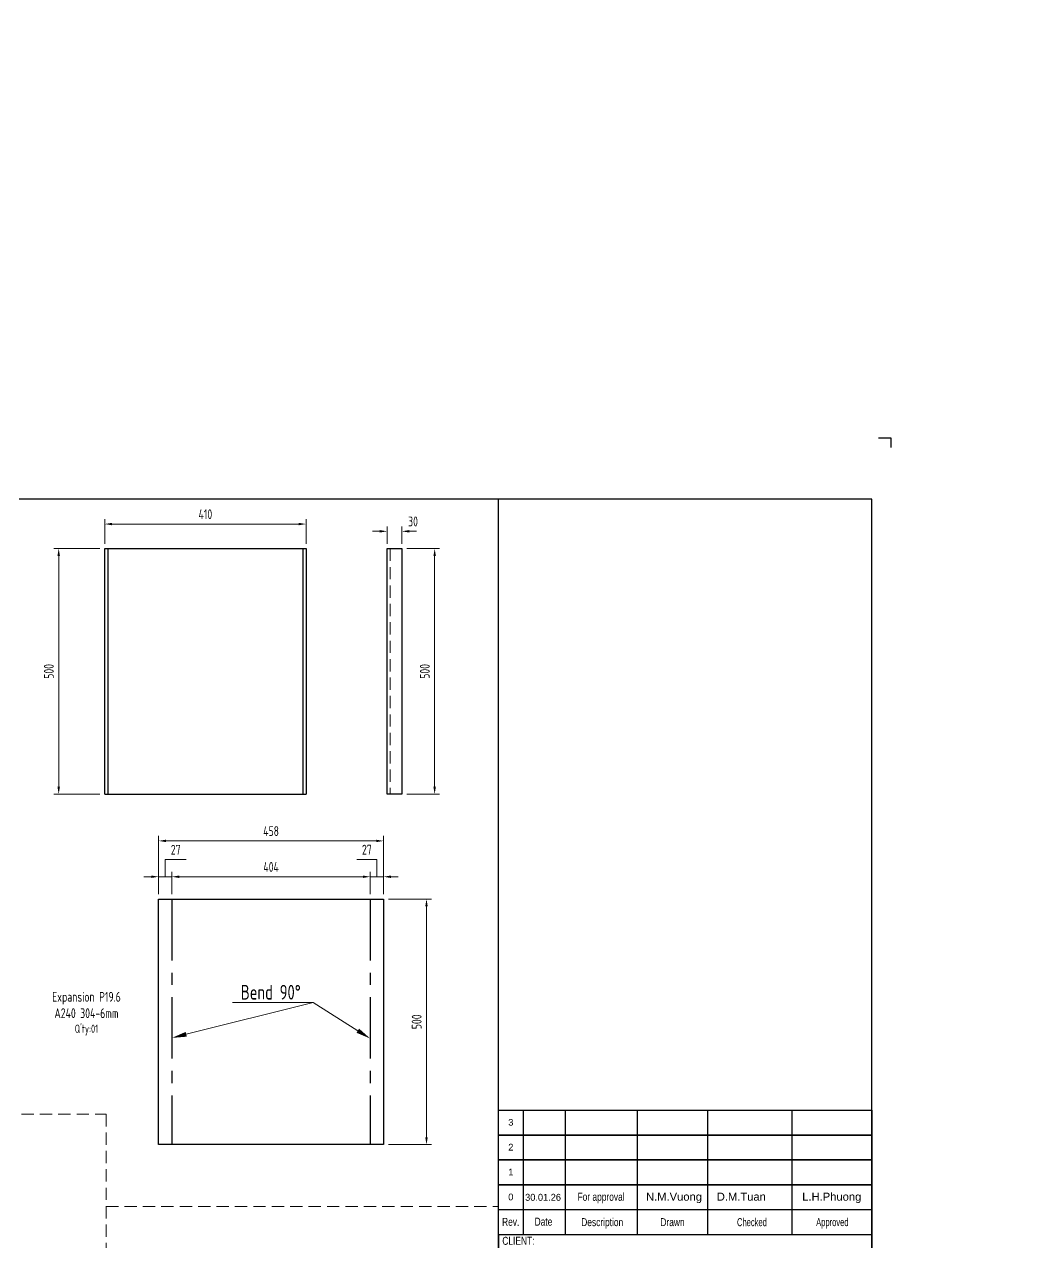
# Model space of a CAD drawing. Header units: millimetres. Extents: x -46397 to 283259, y -8690 to 23983.
# Drawn here: x 201210 to 203245, y -1728 to 754 of the extents above; entities that cross this region are included whole.
import ezdxf
from ezdxf import colors
from ezdxf.entities.mleader import LeaderData, LeaderLine
from ezdxf.enums import TextEntityAlignment as Align
from ezdxf.math import Vec2, Vec3

# ---------------------------------------------------------------- set-up
doc = ezdxf.new("R2010")
doc.units = ezdxf.units.MM
doc.linetypes.add('CENTER', pattern=[2, 1.25, -0.25, 0.25, -0.25])
doc.linetypes.add('HIDDEN', pattern=[0.375, 0.25, -0.125])
doc.layers.get('Defpoints').update_dxf_attribs({"lineweight": 0})
doc.layers.add('4. Net tam', color=8, linetype='CENTER')
doc.layers.add('DIM', color=8, linetype='Continuous')
for name, color, linetype, lineweight in [('4.KICH THUOC', 3, 'Continuous', 9), ('CHUAN NET KHUAT', 4, 'HIDDEN', 0), ('DAM_8', 1, 'Continuous', 25), ('DCenterline8', 8, 'CENTER', 5), ('Dtext', 255, 'Continuous', 20), ('DUONGCHINH', 7, 'Continuous', 25), ('mDƯỜNG KHUẤT', 251, 'HIDDEN', 5)]:
    doc.layers.add(name, color=color, linetype=linetype, lineweight=lineweight)
doc.styles.add('Chu va so', font='arial.ttf')
doc.styles.add('GHI CHÚ 1', font='isocp_IV25.ttf', dxfattribs={"width": 0.8})
doc.styles.get("Standard").update_dxf_attribs({"font": 'isocp.shx', "width": 0.8})
doc.styles.add('TCVN', font='arial.ttf')
doc.styles.add('TEXT', font='arial.ttf', dxfattribs={"height": 124})
doc.dimstyles.new('1-30SCALE', dxfattribs={"dimtxt": 75, "dimasz": 75, "dimexe": 37.5, "dimexo": 30, "dimgap": 30, "dimtad": 1, "dimtoh": 1, "dimdec": 0, "dimdsep": 46, "dimtxsty": 'GHI CHÚ 1', "dimcen": 0.09, "dimclrd": 256, "dimclre": 256, "dimclrt": 2, "dimadec": 0, "dimazin": 0, "dimtfac": 1, "dimtdec": 0, "dimtofl": 0, "dimtmove": 0, "dimatfit": 3, "dimfxl": 1, "dimlwd": 0, "dimlwe": 0, "dimarcsym": 0})

# ---------------------------------------------------------------- blocks, each defined once
blk = doc.blocks.new('_Dot')
at = {"color": 0, "linetype": 'ByBlock', "lineweight": -2}
blk.add_line((-0.5, 0), (-1, 0), dxfattribs=at)
at = {"color": 0, "linetype": 'ByBlock', "const_width": 0.5}
blk.add_lwpolyline([(-0.25, 0, 1), (0.25, 0, 1)], format="xyb", close=True, dxfattribs=at)
blk = doc.blocks.new('*D1100')
at = {"layer": 'Defpoints', "color": 0, "transparency": 16777216}
for p in [(201280.2, -314.3), (201374, -314.3, -1.5), (201374, -814.3, -1.5)]:
    blk.add_point(p, dxfattribs=at)
at = {"layer": 'DIM', "linetype": 'Continuous', "lineweight": 0, "transparency": 16777216}
for p, q in [((201364, -314.3), (201270.2, -314.3)), ((201280.2, -799.3), (201280.2, -329.3)), ((201364, -814.3), (201270.2, -814.3))]:
    blk.add_line(p, q, dxfattribs=at)
at = {"layer": 'DIM', "transparency": 16777216}
for points in [[(201277.7, -329.3), (201282.7, -329.3), (201280.2, -314.3)], [(201277.7, -799.3), (201282.7, -799.3), (201280.2, -814.3)]]:
    blk.add_solid(points, dxfattribs=at)
at = {"layer": 'DIM', "color": 2, "transparency": 16777216, "insert": (201260.2, -564.3), "char_height": 20, "attachment_point": 5, "rotation": 90, "style": 'GHI CHÚ 1'}
blk.add_mtext('500', dxfattribs=at)
blk = doc.blocks.new('*D1111')
at = {"layer": 'Defpoints', "color": 0, "transparency": 16777216}
for p in [(201784, -264.2), (201374, -314.3, -1.5), (201784, -314.3, -1.5)]:
    blk.add_point(p, dxfattribs=at)
at = {"layer": 'DIM', "linetype": 'Continuous', "lineweight": 0, "transparency": 16777216}
for p, q in [((201374, -304.3), (201374, -254.2)), ((201389, -264.2), (201769, -264.2)), ((201784, -304.3), (201784, -254.2))]:
    blk.add_line(p, q, dxfattribs=at)
at = {"layer": 'DIM', "transparency": 16777216}
for points in [[(201389, -261.7), (201389, -266.7), (201374, -264.2)], [(201769, -261.7), (201769, -266.7), (201784, -264.2)]]:
    blk.add_solid(points, dxfattribs=at)
at = {"layer": 'DIM', "color": 2, "transparency": 16777216, "insert": (201579, -244.2), "char_height": 20, "attachment_point": 5, "style": 'GHI CHÚ 1'}
blk.add_mtext('410', dxfattribs=at)
blk = doc.blocks.new('*D1112')
at = {"layer": 'Defpoints', "color": 0, "transparency": 16777216}
for p in [(201979.2, -314.3, -1.5), (201979.2, -814.3, -1.5), (202045.9, -814.3)]:
    blk.add_point(p, dxfattribs=at)
at = {"layer": 'DIM', "linetype": 'Continuous', "lineweight": 0, "transparency": 16777216}
for p, q in [((201989.2, -314.3), (202055.9, -314.3)), ((202045.9, -329.3), (202045.9, -799.3)), ((201989.2, -814.3), (202055.9, -814.3))]:
    blk.add_line(p, q, dxfattribs=at)
at = {"layer": 'DIM', "transparency": 16777216}
for points in [[(202043.4, -329.3), (202048.4, -329.3), (202045.9, -314.3)], [(202043.4, -799.3), (202048.4, -799.3), (202045.9, -814.3)]]:
    blk.add_solid(points, dxfattribs=at)
at = {"layer": 'DIM', "color": 2, "transparency": 16777216, "insert": (202025.9, -564.3), "char_height": 20, "attachment_point": 5, "rotation": 90, "style": 'GHI CHÚ 1'}
blk.add_mtext('500', dxfattribs=at)
blk = doc.blocks.new('*D1113')
at = {"layer": 'Defpoints', "color": 0, "transparency": 16777216}
for p in [(201979.2, -279), (201949.2, -314.3, -1.5), (201979.2, -314.3, -1.5)]:
    blk.add_point(p, dxfattribs=at)
at = {"layer": 'DIM', "linetype": 'Continuous', "lineweight": 0, "transparency": 16777216}
for p, q in [((201949.2, -304.3), (201949.2, -269)), ((201979.2, -304.3), (201979.2, -269)), ((201934.2, -279), (201919.2, -279)), ((201994.2, -279), (202009.2, -279))]:
    blk.add_line(p, q, dxfattribs=at)
at = {"layer": 'DIM', "transparency": 16777216}
for points in [[(201934.2, -276.5), (201934.2, -281.5), (201949.2, -279)], [(201994.2, -276.5), (201994.2, -281.5), (201979.2, -279)]]:
    blk.add_solid(points, dxfattribs=at)
at = {"layer": 'DIM', "color": 2, "transparency": 16777216, "insert": (202001.9, -258.9), "char_height": 20, "attachment_point": 5, "style": 'GHI CHÚ 1'}
blk.add_mtext('30', dxfattribs=at)
blk = doc.blocks.new('*D1114')
at = {"layer": 'Defpoints', "color": 0, "transparency": 16777216}
for p in [(201941.8, -909.6), (201483.8, -1028.1), (201941.8, -1028.1)]:
    blk.add_point(p, dxfattribs=at)
at = {"layer": 'DIM', "linetype": 'Continuous', "lineweight": 0, "transparency": 16777216}
for p, q in [((201483.8, -1018.1), (201483.8, -899.6)), ((201498.8, -909.6), (201926.8, -909.6)), ((201941.8, -1018.1), (201941.8, -899.6))]:
    blk.add_line(p, q, dxfattribs=at)
at = {"layer": 'DIM', "transparency": 16777216}
for points in [[(201498.8, -907.1), (201498.8, -912.1), (201483.8, -909.6)], [(201926.8, -907.1), (201926.8, -912.1), (201941.8, -909.6)]]:
    blk.add_solid(points, dxfattribs=at)
at = {"layer": 'DIM', "color": 2, "transparency": 16777216, "insert": (201712.8, -889.6), "char_height": 20, "attachment_point": 5, "style": 'GHI CHÚ 1'}
blk.add_mtext('458', dxfattribs=at)
blk = doc.blocks.new('*D1115')
at = {"layer": 'Defpoints', "color": 0, "transparency": 16777216}
for p in [(201510.8, -982.6), (201483.8, -1028.1), (201510.8, -1028.1)]:
    blk.add_point(p, dxfattribs=at)
at = {"layer": 'DIM', "linetype": 'Continuous', "lineweight": 0, "transparency": 16777216}
for p, q in [((201497.3, -982.6), (201497.3, -947.6)), ((201497.3, -947.6), (201539.8, -947.6)), ((201468.8, -982.6), (201453.8, -982.6)), ((201483.8, -1018.1), (201483.8, -972.6)), ((201483.8, -982.6), (201510.8, -982.6)), ((201510.8, -1018.1), (201510.8, -972.6)), ((201525.8, -982.6), (201540.8, -982.6))]:
    blk.add_line(p, q, dxfattribs=at)
at = {"layer": 'DIM', "transparency": 16777216}
for points in [[(201468.8, -980.1), (201468.8, -985.1), (201483.8, -982.6)], [(201525.8, -980.1), (201525.8, -985.1), (201510.8, -982.6)]]:
    blk.add_solid(points, dxfattribs=at)
at = {"layer": 'DIM', "color": 2, "transparency": 16777216, "insert": (201518.5, -927.6), "char_height": 20, "attachment_point": 5, "style": 'GHI CHÚ 1'}
blk.add_mtext('27', dxfattribs=at)
blk = doc.blocks.new('*D1116')
at = {"layer": 'Defpoints', "color": 0, "transparency": 16777216}
for p in [(201914.8, -982.6), (201510.8, -1028.1), (201914.8, -1028.1)]:
    blk.add_point(p, dxfattribs=at)
at = {"layer": 'DIM', "linetype": 'Continuous', "lineweight": 0, "transparency": 16777216}
for p, q in [((201510.8, -1018.1), (201510.8, -972.6)), ((201525.8, -982.6), (201899.8, -982.6)), ((201914.8, -1018.1), (201914.8, -972.6))]:
    blk.add_line(p, q, dxfattribs=at)
at = {"layer": 'DIM', "transparency": 16777216}
for points in [[(201525.8, -980.1), (201525.8, -985.1), (201510.8, -982.6)], [(201899.8, -980.1), (201899.8, -985.1), (201914.8, -982.6)]]:
    blk.add_solid(points, dxfattribs=at)
at = {"layer": 'DIM', "color": 2, "transparency": 16777216, "insert": (201712.8, -962.6), "char_height": 20, "attachment_point": 5, "style": 'GHI CHÚ 1'}
blk.add_mtext('404', dxfattribs=at)
blk = doc.blocks.new('*D1117')
at = {"layer": 'Defpoints', "color": 0, "transparency": 16777216}
for p in [(201941.8, -982.6), (201914.8, -1028.1), (201941.8, -1028.1)]:
    blk.add_point(p, dxfattribs=at)
at = {"layer": 'DIM', "linetype": 'Continuous', "lineweight": 0, "transparency": 16777216}
for p, q in [((201928.1, -947.8), (201887.4, -947.8)), ((201928.3, -982.6), (201928.1, -947.8)), ((201899.8, -982.6), (201884.8, -982.6)), ((201914.8, -1018.1), (201914.8, -972.6)), ((201914.8, -982.6), (201941.8, -982.6)), ((201941.8, -1018.1), (201941.8, -972.6)), ((201956.8, -982.6), (201971.8, -982.6))]:
    blk.add_line(p, q, dxfattribs=at)
at = {"layer": 'DIM', "transparency": 16777216}
for points in [[(201899.8, -980.1), (201899.8, -985.1), (201914.8, -982.6)], [(201956.8, -980.1), (201956.8, -985.1), (201941.8, -982.6)]]:
    blk.add_solid(points, dxfattribs=at)
at = {"layer": 'DIM', "color": 2, "transparency": 16777216, "insert": (201907.8, -927.5), "char_height": 20, "attachment_point": 5, "style": 'GHI CHÚ 1'}
blk.add_mtext('27', dxfattribs=at)
blk = doc.blocks.new('*D1118')
at = {"layer": 'Defpoints', "color": 0, "transparency": 16777216}
for p in [(201941.8, -1028.1), (201941.8, -1528.1), (202029.3, -1528.1)]:
    blk.add_point(p, dxfattribs=at)
at = {"layer": 'DIM', "linetype": 'Continuous', "lineweight": 0, "transparency": 16777216}
for p, q in [((201951.8, -1028.1), (202039.3, -1028.1)), ((202029.3, -1043.1), (202029.3, -1513.1)), ((201951.8, -1528.1), (202039.3, -1528.1))]:
    blk.add_line(p, q, dxfattribs=at)
at = {"layer": 'DIM', "transparency": 16777216}
for points in [[(202026.8, -1043.1), (202031.8, -1043.1), (202029.3, -1028.1)], [(202026.8, -1513.1), (202031.8, -1513.1), (202029.3, -1528.1)]]:
    blk.add_solid(points, dxfattribs=at)
at = {"layer": 'DIM', "color": 2, "transparency": 16777216, "insert": (202009.3, -1278.1), "char_height": 20, "attachment_point": 5, "rotation": 90, "style": 'GHI CHÚ 1'}
blk.add_mtext('500', dxfattribs=at)
blk = doc.blocks.new('*U1831')
at = {"lineweight": 25}
for p, q in [((2652.3, 879.4, 0), (2652.3, 600.3, 0)), ((2746.4, 879.4, 0), (2746.4, 600.3, 0)), ((2907.5, 879.4, 0), (2907.5, 600.3, 0)), ((3065.6, 879.4, 0), (3065.6, 600.3, 0)), ((3254.4, 879.4, 0), (3254.4, 600.3, 0)), ((2596.4, 489), (3434, 489)), ((3338.5, 167.5, 0), (3338.5, 0)), ((3386.4, 0), (3386.4, 167.5, 0))]:
    blk.add_line(p, q, dxfattribs=at)
at = {"lineweight": 25, "elevation": -0.1}
for points in [[(3448.6, 2386.6), (3476.3, 2386.6), (3476.3, 2365.2)], [(-77.3, -84.1), (-77.3, -126.1), (-30, -126.1)]]:
    blk.add_lwpolyline(points, dxfattribs=at)
at = {"lineweight": 25}
for points in [[(0, 0), (3434, 0), (3434, 2249.5), (0, 2249.5)], [(0, 0), (2596.4, 0), (2596.4, 2249.5), (0, 2249.5)], [(2596.4, 879.4), (3434, 879.4), (3434, 0), (2596.4, 0)], [(2596.4, 879.4), (3434, 879.4), (3434, 823.6), (2596.4, 823.6)], [(2596.4, 823.6), (3434, 823.6), (3434, 767.8), (2596.4, 767.8)], [(2596.4, 767.8), (3434, 767.8), (3434, 711.9), (2596.4, 711.9)], [(2596.4, 711.9), (3434, 711.9), (3434, 656.1), (2596.4, 656.1)], [(2596.4, 349), (3434, 349), (3434, 600.3), (2596.4, 600.3)], [(2596.4, 251.3), (3434, 251.3), (3434, 83.8), (2596.4, 83.8)], [(3272.1, 251.3), (3434, 251.3), (3434, 0), (3272.1, 0)]]:
    blk.add_lwpolyline(points, close=True, dxfattribs=at)
at = {"lineweight": 50}
blk.add_lwpolyline([(2655.4, 454.8), (2613.1, 381.5), (2697.7, 381.5)], close=True, dxfattribs=at)
at = {"color": 2, "lineweight": 20, "elevation": 0}
blk.add_lwpolyline([(3293.8, 197.4), (3334.2, 185.5), (3334.2, 233.3), (3293.8, 221.4)], close=True, dxfattribs=at)
at = {"lineweight": 25, "elevation": 0}
blk.add_lwpolyline([(3272.1, 83.8), (3434, 83.8), (3434, 167.5), (3272.1, 167.5)], close=True, dxfattribs=at)
at = {"lineweight": 50}
blk.add_circle((2655.4, 406), 48.9, dxfattribs=at)
at = {"color": 2, "lineweight": 20}
for radius in [23.9, 12]:
    blk.add_circle((3383.4, 209.4, 0), radius, dxfattribs=at)
at = {"lineweight": 25}
blk.add_circle((-35, -83.8, -0.1), 10.4, dxfattribs=at)
at = {"layer": 'DCenterline8', "lineweight": 0, "ltscale": 2}
for p, q in [((3383.4, 235.7, 0), (3383.4, 183.1, 0)), ((3357.1, 209.4, 0), (3409.8, 209.4, 0))]:
    blk.add_line(p, q, dxfattribs=at)
at = {"layer": 'DCenterline8', "lineweight": 0}
blk.add_line((3291.1, 209.4, 0), (3336.4, 209.4, 0), dxfattribs=at)
at = {"color": 5, "style": 'Chu va so'}
for s, height, width, p in [('For approval', 17.948, 0.75, (2826.7, 676.3, 0)), ('Rev.', 17.95, 0.75, (2624.1, 620.1)), ('Date', 17.95, 0.75, (2697.6, 620.6, 0)), ('Description', 17.948, 0.75, (2829.3, 619.5, 0)), ('Drawn', 17.95, 0.75, (2986.8, 619.5, 0)), ('Checked', 17.95, 0.65, (3164.9, 619.4)), ('Approved', 17.95, 0.65, (3345.2, 619.5, 0)), ('CLIENT:', 17.95, 0.75, (2641.4, 577.6, 0.1)), ('PROJECT JOB CODE:', 17.948, 0.75, (2704.1, 317.6)), ('TITLE:', 17.95, 0.75, (2635.1, 214.6, 0.2)), ('Scale', 17.95, 0.75, (3304.5, 117.5, 0)), ('Size', 17.95, 0.75, (3361.6, 117.5, 0)), ('Rev. ', 17.95, 0.75, (3413.7, 117.5, 0)), ('DRAWING NO.:', 17.948, 0.75, (2673.3, 51.4, 0.2))]:
    blk.add_text(s, height=height, dxfattribs=dict(at, width=width)).set_placement(p, align=Align.CENTER)
at = {"color": 5, "lineweight": 25, "insert": (2881, 418.1, 0), "char_height": 23.93, "width": 553.197, "attachment_point": 4, "style": 'Chu va so'}
blk.add_mtext('\\pxqc;{\\W0.8;MARTECH JOINT STOCK COMPANY}', dxfattribs=at)
at = {"layer": 'Dtext', "ltscale": 0.1}
for tag, p, height, style in [('REV_3', (2618.6, 844.9), 15, 'TCVN'), ('FOR_APPROVAL3', (2768.1, 843.8, -0.1), 17.9, 'TCVN'), ('REV_2', (2618.6, 789.1), 15, 'TCVN'), ('FOR_APPROVAL2', (2768.1, 788, -0.1), 17.9, 'TCVN'), ('REV_1', (2618.6, 733.2), 15, 'TCVN'), ('FOR_APPROVAL1', (2768.1, 732.2, -0.1), 17.9, 'TCVN'), ('REV_0', (2618.6, 677.4), 15, 'TCVN'), ('NGUOI_VE', (2927.5, 676.6, -0.1), 17.9, 'TCVN'), ('NGUOI_KIEM_2', (3086.1, 676.6, -0.1), 17.9, 'TCVN'), ('NGUOI_DUYET', (3277.7, 676.6, -0.1), 17.9, 'TCVN'), ('1.1_A4', (3287.3, 34.1, -0.1), 17.9, 'Chu va so'), ('A4_A4', (3347, 34.1, -0.1), 17.9, 'Chu va so'), ('REV.', (3396.2, 34.1, -0.1), 17.9, 'Chu va so')]:
    blk.add_attdef(tag, p, '', height=height, dxfattribs=dict(at, style=style))
for tag, p, height, style, width in [('NGAY_REV03', (2656.5, 843.8, -0.1), 15.6, 'TCVN', 0.95), ('NGAY_REV02', (2656.5, 788, -0.1), 15.6, 'TCVN', 0.95), ('NGAY_REV01', (2656.5, 732.2, -0.1), 15.6, 'TCVN', 0.95), ('NGAY_REV0', (2656.5, 676.3, -0.1), 15.6, 'TCVN', 0.95), ('DWD.NO', (2655.1, 14.6, -0.1), 23.9, 'Chu va so', 0.85)]:
    blk.add_attdef(tag, p, '', height=height, dxfattribs=dict(at, style=style, width=width))
at = {"layer": 'Dtext', "lineweight": 25, "ltscale": 0.1, "style": 'Chu va so'}
for tag, p, height in [('PROJECT_CODE', (2828, 281.2), 35.9), ('TITLE1', (2672.6, 214.4, -0.1), 23.9), ('TITLE2', (2672.6, 158.2, -0.1), 23.9), ('TITLE3', (2672.6, 102.3, -0.1), 23.9)]:
    blk.add_attdef(tag, p, '', height=height, dxfattribs=at)
at = {"insert": (2655.6, 420.8), "char_height": 39.318, "attachment_point": 1, "style": 'TEXT', "bg_fill": 2}
blk.add_mtext('\\pxqc;{\\fArial|b1|i0|c0|p34;M}', dxfattribs=at)
at = {"insert": (2707.7, 450.6), "char_height": 24.574, "width": 169.244, "attachment_point": 1, "style": 'TEXT', "bg_fill": 2}
blk.add_mtext('\\pxqc;{\\fArial|b1|i0|c0|p34;MARTECH\\PB    ILER}', dxfattribs=at)
h = blk.add_hatch(color=256)
h.dxf.hatch_style = 1
edge = h.paths.add_edge_path()
edge.add_spline(control_points=[(2748.8, 367.5), (2749.5, 368), (2752.4, 370.2), (2758.6, 367.2), (2761.5, 370.7), (2762.5, 372)], knot_values=[0, 0, 0, 0, 0.315535, 1.31207, 1.873609, 1.873609, 1.873609, 1.873609], degree=3, periodic=0)
edge.add_spline(control_points=[(2762.5, 372), (2761.6, 371.2), (2758.4, 368.2), (2751.6, 371.7), (2749.3, 368.2), (2748.8, 367.5)], knot_values=[0, 0, 0, 0, 0.411397, 1.576501, 1.877595, 1.877595, 1.877595, 1.877595], degree=3, periodic=0)
edge = h.paths.add_edge_path()
edge.add_spline(control_points=[(2748.8, 364.4), (2749.5, 365), (2752.4, 367.1), (2758.6, 364.1), (2761.5, 367.6), (2762.5, 368.9)], knot_values=[0, 0, 0, 0, 0.315535, 1.31207, 1.873609, 1.873609, 1.873609, 1.873609], degree=3, periodic=0)
edge.add_spline(control_points=[(2762.5, 368.9), (2761.6, 368.1), (2758.4, 365.1), (2751.6, 368.7), (2749.3, 365.2), (2748.8, 364.4)], knot_values=[0, 0, 0, 0, 0.411397, 1.576501, 1.877595, 1.877595, 1.877595, 1.877595], degree=3, periodic=0)
at = {"color": 7}
for centre in [(2751.8, 401), (2751.8, 397.4), (2753.5, 393.3), (2755.4, 401), (2755.4, 397.4), (2756.5, 389.7), (2757.2, 393.3), (2759.1, 401), (2759.1, 397.4), (2762.7, 401), (2762.7, 397.4), (2766.5, 401), (2766.5, 397.4), (2770.1, 401), (2770.1, 397.4), (2773.8, 401), (2773.8, 397.4), (2777.4, 401), (2777.4, 397.4)]:
    blk.add_circle(centre, 1.49, dxfattribs=at)
for points in [[(2748.8, 370.4), (2750.4, 372.2), (2759.8, 372.9), (2762.5, 374.8)], [(2748.8, 370.4), (2751, 371.7), (2759.1, 371.8), (2762.5, 374.8)], [(2748.8, 367.5), (2750.4, 369.4), (2759.8, 370), (2762.5, 372)], [(2748.8, 367.5), (2751, 368.8), (2759.1, 368.9), (2762.5, 372)], [(2748.8, 364.4), (2750.4, 366.3), (2759.8, 367), (2762.5, 368.9)], [(2748.8, 364.4), (2751, 365.8), (2759.1, 365.9), (2762.5, 368.9)]]:
    blk.add_spline(points, degree=3)
at = {"color": 5, "style": 'Chu va so', "width": 0.75}
blk.add_text('MANUFACTURER:', height=17.948, dxfattribs=at).set_placement((2686.5, 466.9, 0.1), align=Align.CENTER)
at = {"attachment_point": 1, "style": 'TEXT', "bg_fill": 2}
for s, insert, char_height in [('\\pxqc;R', (2891.4, 458.8), 8.6), ('\\pxqc;The      nergy Solutions', (2786.1, 374.1), 8.601)]:
    blk.add_mtext(s, dxfattribs=dict(at, insert=insert, char_height=char_height))
at = {"layer": 'DAM_8'}
h = blk.add_hatch(color=7, dxfattribs=at)
edge = h.paths.add_edge_path()
edge.add_arc((2764.3, 397.3), 15.7, 191.4592, 461.3375)
edge.add_arc((2764.3, 397.3), 15.7, 101.3375, 191.4592)
edge = h.paths.add_edge_path(flags=16)
edge.add_arc((2756.5, 389.7), 1.49, -289.458, 11.4592, ccw=False)
edge.add_arc((2756.5, 389.7), 1.49, 11.4592, 70.542, ccw=False)
edge = h.paths.add_edge_path(flags=16)
edge.add_arc((2777.4, 397.4), 1.49, -211.5113, 11.4592, ccw=False)
edge.add_arc((2777.4, 397.4), 1.49, 11.4592, 148.4887, ccw=False)
edge = h.paths.add_edge_path(flags=16)
edge.add_arc((2753.5, 393.3), 1.49, -304.2526, 11.4592, ccw=False)
edge.add_arc((2753.5, 393.3), 1.49, 11.4592, 55.7474, ccw=False)
edge = h.paths.add_edge_path(flags=16)
edge.add_arc((2777.4, 401), 1.49, -200.2428, 11.4592, ccw=False)
edge.add_arc((2777.4, 401), 1.49, 11.4592, 159.7572, ccw=False)
edge = h.paths.add_edge_path(flags=16)
edge.add_arc((2773.8, 397.4), 1.49, -219.051, 11.4592, ccw=False)
edge.add_arc((2773.8, 397.4), 1.49, 11.4592, 140.949, ccw=False)
edge = h.paths.add_edge_path(flags=16)
edge.add_arc((2757.2, 393.3), 1.49, -292.0311, 11.4592, ccw=False)
edge.add_arc((2757.2, 393.3), 1.49, 11.4592, 67.9689, ccw=False)
edge = h.paths.add_edge_path(flags=16)
edge.add_arc((2751.8, 397.4), 1.49, -319.4544, 11.4592, ccw=False)
edge.add_arc((2751.8, 397.4), 1.49, 11.4592, 40.5456, ccw=False)
edge = h.paths.add_edge_path(flags=16)
edge.add_arc((2773.8, 401), 1.49, -206.0119, 11.4592, ccw=False)
edge.add_arc((2773.8, 401), 1.49, 11.4592, 153.9881, ccw=False)
edge = h.paths.add_edge_path(flags=16)
edge.add_arc((2764.6, 390.5), 5.33, -262.499, 11.4592, ccw=False)
edge.add_arc((2764.6, 390.5), 5.33, 11.4592, 97.501, ccw=False)
edge = h.paths.add_edge_path(flags=16)
edge.add_arc((2751.8, 401), 1.49, -332.7707, 11.4592, ccw=False)
edge.add_arc((2751.8, 401), 1.49, 11.4592, 27.2293, ccw=False)
edge = h.paths.add_edge_path(flags=16)
edge.add_arc((2770.1, 397.4), 1.49, -230.166, 11.4592, ccw=False)
edge.add_arc((2770.1, 397.4), 1.49, 11.4592, 129.834, ccw=False)
edge = h.paths.add_edge_path(flags=16)
edge.add_arc((2755.4, 397.4), 1.49, -307.6137, 11.4592, ccw=False)
edge.add_arc((2755.4, 397.4), 1.49, 11.4592, 52.3863, ccw=False)
edge = h.paths.add_edge_path(flags=16)
edge.add_arc((2766.5, 397.4), 1.49, -246.4575, 11.4592, ccw=False)
edge.add_arc((2766.5, 397.4), 1.49, 11.4592, 113.5425, ccw=False)
edge = h.paths.add_edge_path(flags=16)
edge.add_arc((2759.1, 397.4), 1.49, -290.4056, 11.4592, ccw=False)
edge.add_arc((2759.1, 397.4), 1.49, 11.4592, 69.5944, ccw=False)
edge = h.paths.add_edge_path(flags=16)
edge.add_arc((2770.1, 401), 1.49, -215.7954, 11.4592, ccw=False)
edge.add_arc((2770.1, 401), 1.49, 11.4592, 144.2046, ccw=False)
edge = h.paths.add_edge_path(flags=16)
edge.add_arc((2762.7, 397.4), 1.49, -268.4837, 11.4592, ccw=False)
edge.add_arc((2762.7, 397.4), 1.49, 11.4592, 91.5163, ccw=False)
edge = h.paths.add_edge_path(flags=16)
edge.add_arc((2755.4, 401), 1.49, -322.0207, 11.4592, ccw=False)
edge.add_arc((2755.4, 401), 1.49, 11.4592, 37.9793, ccw=False)
edge = h.paths.add_edge_path(flags=16)
edge.add_arc((2762.7, 401), 1.49, -267.4803, 11.4592, ccw=False)
edge.add_arc((2762.7, 401), 1.49, 11.4592, 92.5197, ccw=False)
edge = h.paths.add_edge_path(flags=16)
edge.add_arc((2766.5, 401), 1.49, -234.0834, 11.4592, ccw=False)
edge.add_arc((2766.5, 401), 1.49, 11.4592, 125.9166, ccw=False)
edge = h.paths.add_edge_path(flags=16)
edge.add_arc((2759.1, 401), 1.49, -301.7345, 11.4592, ccw=False)
edge.add_arc((2759.1, 401), 1.49, 11.4592, 58.2655, ccw=False)
blk.add_circle((2890.8, 454.3), 9.36)
at = {"color": 7}
for centre, radius in [((2764.3, 397.3), 15.7), ((2764.6, 390.5), 5.33)]:
    blk.add_circle(centre, radius, dxfattribs=at)

msp = doc.modelspace()

# ---------------------------------------------------------------- linework, layer by layer
at = {"layer": '4. Net tam', "color": 1, "ltscale": 100}
for p, q in [((201510.79, -1028.08), (201510.79, -1528.08)), ((201914.79, -1028.08), (201914.79, -1528.08))]:
    msp.add_line(p, q, dxfattribs=at)
at = {"layer": 'CHUAN NET KHUAT', "ltscale": 100, "extrusion": (0, 1, 0)}
msp.add_line((201955.18, -314.3, -1.5), (201955.18, -814.3, -1.5), dxfattribs=at)
at = {"layer": 'DUONGCHINH', "extrusion": (6.89019e-16, 1, 0)}
for p, q in [((201373.97, -814.3, -1.5), (201373.97, -314.3, -1.5)), ((201379.97, -314.3, -1.5), (201379.97, -814.3, -1.5)), ((201777.97, -814.3, -1.5), (201777.97, -314.3, -1.5)), ((201783.97, -314.3, -1.5), (201783.97, -814.3, -1.5)), ((201373.97, -814.3, -1.5), (201783.97, -814.3, -1.5))]:
    msp.add_line(p, q, dxfattribs=at)
at = {"layer": 'DUONGCHINH'}
msp.add_line((201373.97, -314.3, -1.5), (201783.97, -314.3, -1.5), dxfattribs=at)
at = {"layer": 'DUONGCHINH', "elevation": -1.5}
msp.add_lwpolyline([(201949.18, -314.3), (201979.19, -314.3), (201979.19, -814.3), (201949.18, -814.3)], close=True, dxfattribs=at)
at = {"layer": 'DUONGCHINH'}
msp.add_lwpolyline([(201483.79, -1028.08), (201941.79, -1028.08), (201941.79, -1528.08), (201483.79, -1528.08)], close=True, dxfattribs=at)
at = {"layer": 'mDƯỜNG KHUẤT', "ltscale": 100}
msp.add_line((201376.7, -1654.44, -0.15), (202175.63, -1654.44, -0.15), dxfattribs=at)
at = {"layer": 'mDƯỜNG KHUẤT', "ltscale": 100, "elevation": -0.15}
msp.add_lwpolyline([(199816.87, -1466), (201376.7, -1466), (201376.7, -2257.04), (199816.87, -2257.04)], close=True, dxfattribs=at)

# ---------------------------------------------------------------- texts
at = {"color": 3, "insert": (201071.41, -1217.18, -1.5), "char_height": 20, "attachment_point": 1}
msp.add_mtext_dynamic_manual_height_columns("\\pxqc;Expansion P19.6\\PA240 304-6mm\\P{\\H0.83333x;Q'ty:01}", width=530.7893, gutter_width=96.62, heights=[133.59], dxfattribs=at)

# ---------------------------------------------------------------- dimensions: what is measured, and where the dimension line sits
at = {"layer": 'DIM'}
for base, p1, p2, picture, middle in [((201783.97, -264.24), (201373.97, -314.3, -1.5), (201783.97, -314.3, -1.5), '*D1111', (201578.97, -244.24)), ((201941.79, -909.58), (201483.79, -1028.08), (201941.79, -1028.08), '*D1114', (201712.79, -889.58)), ((201510.79, -982.63), (201483.79, -1028.08), (201510.79, -1028.08), '*D1115', (201507.29, -927.62)), ((201914.79, -982.63), (201510.79, -1028.08), (201914.79, -1028.08), '*D1116', (201712.79, -962.63))]:
    dim = msp.add_linear_dim(base=base, p1=p1, p2=p2, dimstyle='1-30SCALE', override={"dimtxt": 20, "dimasz": 15, "dimexe": 10, "dimexo": 10, "dimgap": 10, "dimtmove": 1}, dxfattribs=at)
    dim.commit()
    dim.dimension.update_dxf_attribs({"geometry": picture, "text_midpoint": middle})
for base, p1, p2, picture, middle in [((201979.19, -278.95), (201949.18, -314.3, -1.5), (201979.19, -314.3, -1.5), '*D1113', (202001.87, -278.91)), ((201941.79, -982.63), (201914.79, -1028.08), (201941.79, -1028.08), '*D1117', (201918.08, -947.85))]:
    dim = msp.add_linear_dim(base=base, p1=p1, p2=p2, dimstyle='1-30SCALE', override={"dimtxt": 20, "dimasz": 15, "dimexe": 10, "dimexo": 10, "dimgap": 10, "dimtmove": 1}, dxfattribs=at)
    dim.commit()
    dim.dimension.update_dxf_attribs({"geometry": picture, "text_midpoint": middle, "dimtype": 160})
for base, p1, p2, picture, middle in [((201280.19, -314.3), (201373.97, -814.3, -1.5), (201373.97, -314.3, -1.5), '*D1100', (201260.19, -564.3)), ((202045.95, -814.3), (201979.19, -314.3, -1.5), (201979.19, -814.3, -1.5), '*D1112', (202025.95, -564.3)), ((202029.35, -1528.08), (201941.79, -1028.08), (201941.79, -1528.08), '*D1118', (202009.35, -1278.08))]:
    dim = msp.add_linear_dim(base=base, p1=p1, p2=p2, angle=90, dimstyle='1-30SCALE', override={"dimtxt": 20, "dimasz": 15, "dimexe": 10, "dimexo": 10, "dimgap": 10, "dimtmove": 1}, dxfattribs=at)
    dim.commit()
    dim.dimension.update_dxf_attribs({"geometry": picture, "text_midpoint": middle})

# ---------------------------------------------------------------- leaders
at = {"color": 3, "ltscale": 5}
ml = msp.add_multileader_mtext('Standard', dxfattribs=at)
ml.set_content('{\\fArial|b0|i0|c0|p34;Khoan lỗ %%C10 cho cùm ống DN200 (theo thực tế)}', color=3)
ml.set_leader_properties(lineweight=9)
ml.set_arrow_properties(name='DOT')
ml.build(insert=Vec2(0, 0))
ml.multileader.update_dxf_attribs({"has_dogleg": 0, "text_left_attachment_type": 5, "text_right_attachment_type": 6, "dogleg_length": 0.1, "arrow_head_size": 17.4, "scale": 300})
ctx = ml.context
ctx.base_point, ctx.scale, ctx.char_height, ctx.arrow_head_size, ctx.landing_gap_size, ctx.plane_origin = Vec3(148509.96, 665.28), 300, 24, 17.4, 18, Vec3(149312.43, -378.76)
ctx.left_attachment, ctx.right_attachment = 5, 6
notes = []
notes.append((ctx, [(0, (1, 1, 0), (148878.33, 716.29), (-1, 0), 30, [(0, [(149054.42, 441.35)], 0, [])])]))
ctx.mtext.insert, ctx.mtext.width, ctx.mtext.flow_direction = Vec3(148527.96, 747.35), 309.9931, 5
ml = msp.add_multileader_mtext('Standard', dxfattribs=at)
ml.set_content('{\\fArial|b0|i0|c0|p34;Khoan lỗ %%C10 cho cùm ống DN100 (theo thực tế)}', color=3)
ml.set_leader_properties(lineweight=9)
ml.set_arrow_properties(name='DOT')
ml.build(insert=Vec2(0, 0))
ml.multileader.update_dxf_attribs({"has_dogleg": 0, "text_left_attachment_type": 5, "text_right_attachment_type": 6, "dogleg_length": 0.1, "arrow_head_size": 17.4, "scale": 300})
ctx = ml.context
ctx.base_point, ctx.scale, ctx.char_height, ctx.arrow_head_size, ctx.landing_gap_size, ctx.plane_origin = Vec3(149602.55, 578.05), 300, 24, 17.4, 18, Vec3(149253.66, -389.59)
ctx.left_attachment, ctx.right_attachment = 5, 6
notes.append((ctx, [(0, (1, 1, 0), (149572.55, 578.05), (1, 0), 30, [(0, [(149511.66, 430.53)], 0, [])])]))
ctx.mtext.insert, ctx.mtext.width, ctx.mtext.flow_direction = Vec3(149620.55, 660.13), 306.4046, 5
at = {"layer": '4.KICH THUOC', "ltscale": 5}
ml = msp.add_multileader_mtext('Standard', dxfattribs=at)
ml.set_content('Bend 90%%D', color=256)
ml.set_leader_properties(lineweight=9)
ml.build(insert=Vec2(0, 0))
ml.multileader.update_dxf_attribs({"has_dogleg": 0, "text_left_attachment_type": 5, "text_right_attachment_type": 6, "dogleg_length": 0.2, "arrow_head_size": 30, "scale": 300})
ctx = ml.context
ctx.base_point, ctx.scale, ctx.char_height, ctx.arrow_head_size, ctx.landing_gap_size, ctx.plane_origin = Vec3(201624.06, -1238.78, -2.26), 300, 30, 30, 27, Vec3(202169.47, -1520.78, -2.26)
ctx.left_attachment, ctx.right_attachment = 5, 6
notes.append((ctx, [(0, (1, 1, 0), (201843.15, -1238.78, -2.26), (-1, 0), 45, [(0, [(201510.79, -1310.81, -2.26)], 0, []), (1, [(201914.79, -1312.19, -2.26)], 0, [])])]))
ctx.mtext.insert, ctx.mtext.flow_direction = Vec3(201651.06, -1202.78, -2.26), 5
for ctx, leaders in notes:
    for number, flags, end, landing, length, lines in leaders:
        leader = LeaderData()
        leader.index, (leader.has_last_leader_line, leader.has_dogleg_vector, leader.attachment_direction) = number, flags
        leader.last_leader_point, leader.dogleg_vector, leader.dogleg_length = Vec3(end), Vec3(landing), length
        for number, points, colour, breaks in lines:
            line = LeaderLine()
            line.index, line.vertices, line.color, line.breaks = number, Vec3.list(points), colors.encode_raw_color(colour), breaks
            leader.lines.append(line)
        ctx.leaders.append(leader)

# ---------------------------------------------------------------- next in the draw order: block references
ref = msp.add_blockref('*U1831', (199816.87, -2257.04, -0.15), dxfattribs=dict(xscale=0.9084576280678549, yscale=0.9084576280678549, zscale=0.9084576280678549))
ref.add_attrib('PROJECT_CODE', 'TP2887', (202386.03, -2001.59, -0.15), dxfattribs={"layer": 'Dtext', "lineweight": 25, "ltscale": 0.1, "height": 32.61, "style": 'Chu va so'})
ref.add_attrib('TITLE1', 'DETAIL DRAWING', (202244.8, -2062.23, -0.28), dxfattribs={"layer": 'Dtext', "lineweight": 25, "ltscale": 0.1, "height": 21.7397, "style": 'Chu va so'})
ref.add_attrib('TITLE2', 'DEAERATOR AND WATER TANK', (202244.8, -2113.35, -0.28), dxfattribs={"layer": 'Dtext', "lineweight": 25, "ltscale": 0.1, "height": 21.7397, "style": 'Chu va so'})
ref.add_attrib('DWD.NO', '2887.0100.MDWG.23', (202228.9, -2243.81, -0.28), dxfattribs={"layer": 'Dtext', "ltscale": 0.1, "height": 21.7397, "style": 'Chu va so', "width": 0.85})
ref.add_attrib('1.1_A4', '1:1', (202803.24, -2226.09, -0.28), dxfattribs={"layer": 'Dtext', "ltscale": 0.1, "height": 16.305, "style": 'Chu va so'})
ref.add_attrib('A4_A4', 'A3', (202857.5, -2226.09, -0.28), dxfattribs={"layer": 'Dtext', "ltscale": 0.1, "height": 16.305, "style": 'Chu va so'})
ref.add_attrib('REV.', '00', (202902.18, -2226.09, -0.28), dxfattribs={"layer": 'Dtext', "ltscale": 0.1, "height": 16.305, "style": 'Chu va so'})
ref.add_attrib('REV_0', '0', (202195.73, -1641.66, -0.15), dxfattribs={"layer": 'Dtext', "ltscale": 0.1, "height": 13.59, "style": 'TCVN'})
ref.add_attrib('NGAY_REV0', '30.01.26', (202230.17, -1642.61, -0.29), dxfattribs={"layer": 'Dtext', "ltscale": 0.1, "height": 14.131, "style": 'TCVN', "width": 0.95})
ref.add_attrib('NGUOI_VE', 'N.M.Vuong', (202476.39, -1642.38, -0.27), dxfattribs={"layer": 'Dtext', "ltscale": 0.1, "height": 16.305, "style": 'TCVN'})
ref.add_attrib('NGUOI_KIEM_2', 'D.M.Tuan', (202620.47, -1642.38, -0.29), dxfattribs={"layer": 'Dtext', "ltscale": 0.1, "height": 16.305, "style": 'TCVN'})
ref.add_attrib('NGUOI_DUYET', 'L.H.Phuong', (202794.51, -1642.38, -0.29), dxfattribs={"layer": 'Dtext', "ltscale": 0.1, "height": 16.305, "style": 'TCVN'})
ref.add_attrib('REV_1', '1', (202195.73, -1590.93, -0.15), dxfattribs={"layer": 'Dtext', "ltscale": 0.1, "height": 13.59, "style": 'TCVN'})
ref.add_attrib('REV_2', '2', (202195.73, -1540.21, -0.15), dxfattribs={"layer": 'Dtext', "ltscale": 0.1, "height": 13.59, "style": 'TCVN'})
ref.add_attrib('REV_3', '3', (202195.73, -1489.48, -0.15), dxfattribs={"layer": 'Dtext', "ltscale": 0.1, "height": 13.59, "style": 'TCVN'})

doc.saveas('drawing.dxf')
